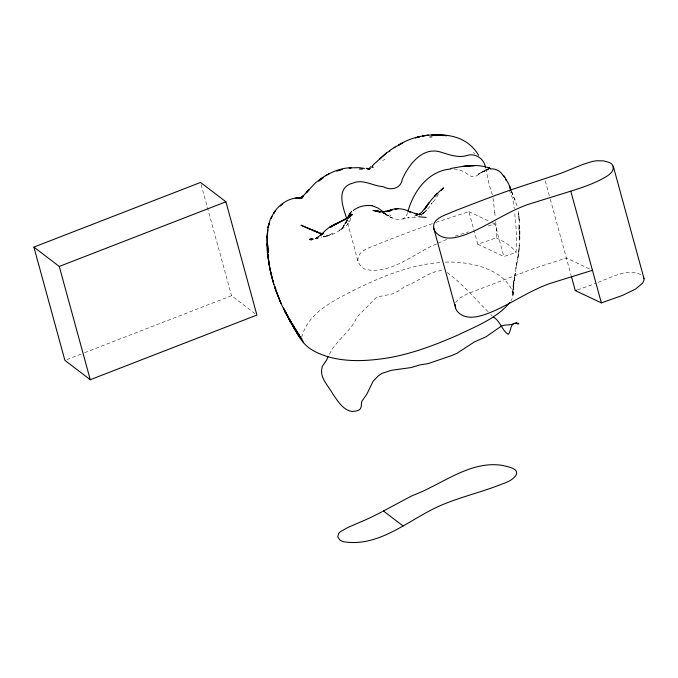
<?xml version="1.0" encoding="UTF-8"?>
<svg xmlns="http://www.w3.org/2000/svg" width="678" height="678" viewBox="0 0 678 678"><rect width="100%" height="100%" fill="white"/><g stroke="black" fill="none" stroke-linecap="round" stroke-linejoin="round"><path stroke-width="0.51" stroke-dasharray="3.39 2.54" d="M513.026 294.998L513.127 290.87L512.551 297.862L510.949 300.752M513.034 295.371L513.966 281.565L519.475 245.19L517.56 259.691M435.878 222.409L468.888 211.672L477.795 244.233L483.075 242.461A129.735 47.757 -15.3 0 0 496.16 237.775L496.508 230.3L495.66 221.223M350.551 217.774C350.492 223.376 344.856 227.037 340.627 229.74L342.28 228.342L347.873 219.579L343.17 226.63L347.704 220.036M477.795 244.233L503.864 256.53L516.026 252.479L516.805 236.614L514.653 211.892M513.043 292.938L513.026 291.828L513.11 293.82M516.814 263.852C520.611 247.275 520.458 230.147 518.611 213.341L519.246 221.274L518.162 209.96M301.634 337.381C308.227 311.719 335.254 299.939 356.687 288.777C383.375 275.988 411.58 264.31 441.454 262.471M407.495 212.706C405.351 224.172 389.053 218.841 383.977 212.553L388.621 216.375L394.426 218.545M346.602 220.316C344.009 228.723 336.585 233.605 328.296 235.613L332.601 233.156L328.305 235.749L321.041 237.097M455.616 302.617L459.006 298.456L467.625 293.71L530.382 269.776A248.962 91.649 -15.3 0 1 539.256 266.751L566.376 258.013L590.58 269.429M427.615 208.977L430.462 205.926L432.233 202.705L431.259 203.756L434.598 200.264L439.429 192.899M329.466 354.255C336.085 339.941 351.077 331.771 356.908 317.05L376.739 297.117L392.376 293.938L399.698 290.387L404.825 286.379C417.919 282.065 429.632 270.573 443.768 270.471M347.289 219.969L347.89 219.104M454.014 169.051C460.998 169.017 465.854 173.187 471.413 176.568C477.837 178.128 481.27 170.153 487.44 169.61M478.354 174.61L481.482 172.246L486.499 169.983L477.897 174.424L481.482 172.246L487.948 170.085M421.046 215.375L422.394 214.57M382.57 160.5L385.019 159.245M436.505 243.97C413.8 253.275 391.926 274.446 365.823 269.53C356.67 266.208 357.009 255.225 354.28 247.504C351.814 238.309 349.272 229.13 346.738 219.952M438.098 243.19L448.065 238.826M483.007 171.619L485.101 170.695M598.004 282.412L613.963 275.929L622.658 273.234A15.848 5.839 -15.3 0 1 627.701 272.454L634.15 272.59L639.718 274.115A36.231 13.34 -15.3 0 1 640.854 274.709M66.859 359.603L83.623 353.094M84.614 352.713L231.537 295.701L255.267 313.804M432.378 223.63C415.25 229.664 398.325 236.258 381.367 242.766C373.214 247.148 357.001 249.004 357.933 261.038M349.789 221.486L348.67 221.486L347.5 219.977M455.175 236.13L468.43 231.868M577.393 289.879L588.623 285.989A129.769 47.774 -15.3 0 0 595.742 283.302M403.579 218.884L402.918 218.969L408.597 217.697L407.681 217.943L415.165 217.384L419.894 215.867M417.462 215.341L413.665 216.24L417.351 215.248M323.465 236.775L324.999 236.291L321.965 236.825M488.143 226.045L494.957 223.969L503.864 256.53M488.372 169.559L486.897 169.805L488.863 169.602M445.293 262.149C468.701 261.14 503.839 268.327 513.077 292.633M382.468 212.604L384.519 213.112L382.587 212.621M382.502 212.773L388.875 215.977L384.587 213.595M496.16 237.775C503.525 241.521 511.382 245.444 516.026 252.479M468.888 211.672L489.753 221.52M492.296 222.715L494.957 223.969M383.333 213.028L384.596 213.909L383.392 212.934M447.192 272.59C462.803 283.879 474.803 298.761 488.541 312.066M389.604 214.79L390.842 215.731M385.002 213.587L387.799 215.799L383.96 212.799M473.337 152.491L474.676 153.559M384.24 212.773L385.062 213.434M492.236 316.058L490.88 314.55M511.551 191.654L515.119 200.078M511.551 191.535L517.594 207.205M509.102 189.865L512.763 198.705L514.28 208.629M511.204 190.603L512.636 194.459M545.282 180.899L550.002 198.154M550.273 199.162L571.105 275.31M201.103 184.467L231.537 295.701M493.042 198.086L494.728 212.561M492.372 194.849L489.194 184.662L485.779 168.508M494.669 212.18L495.338 217.477M519.797 234.308L519.484 240.029L519.543 226.393L519.738 238.08L519.797 234.308M513.17 284.607L513.144 287.184L513.517 280.717L513.17 284.607M513.246 287.201L512.627 292.871L515.263 273.107L513.246 287.201M516.06 267.42L515.882 268.573L516.746 262.852L516.06 267.42M344.805 223.571L343.568 225.867L346.602 220.842L344.805 223.571M342.11 228.91L339.246 230.164L342.11 228.91M326.288 235.876L323.872 236.919L327.805 235.766L326.288 235.876M519.034 227.808L518.967 224.816L519.06 229.495L519.034 227.808"/><path stroke-width="1.02" d="M267.403 233.317L267.344 237.69L267.827 229.918M455.158 304.447L455.675 308.38A79.512 29.273 -15.3 0 0 457.286 311.355C466.922 322.304 483.414 315.448 494.533 310.727C510.848 303.371 525.874 293.447 542.366 286.447A68.961 25.383 -15.3 0 1 549.18 283.726L592.445 270.31M408.063 211.095C413.622 191.094 428.572 170.636 450.836 169M347.899 218.367L350.17 213.062L348.255 217.155L349.102 215.096M349.89 215.519L350.789 213.409L348.602 217.952M347.933 217.087L351.594 211.239M327.999 356.526L326.855 359.662L322.245 366.51L321.592 370.332C320.855 379.214 328.949 386.536 332.847 394.079C337.763 400.876 342.746 409.843 351.84 411.47C354.738 411.08 358.416 411.368 360.399 408.732C362.281 405.995 360.298 401.486 363.442 399.088L366.874 394.071L373.103 381.256L378.197 375.951L382.112 373.29L391.57 370.264L411.249 367.552L419.648 364.959L428.064 363.645L451.938 355.467L456.93 353.34L474.244 342.009L486.185 336.695L500.72 326.576L503.373 325.287L511.119 324.609L516.568 322.898M425.538 211.544L426.276 210.282M372.51 165.491L386.028 153.27M509.797 302.608C496.465 318.406 476.439 326.177 458.269 334.881C436.496 344.449 414.08 353.043 390.638 357.45C370.891 360.789 350.407 362.383 330.771 357.509C323.889 355.611 317.092 353.187 311.066 349.297C297.964 340.865 293.294 324.415 285.091 311.914L300.456 338.144C283.76 313.143 270.624 285.082 267.971 254.835L269.691 267.988L273.056 281.675C268.225 262.844 264.123 242.512 269.2 223.325L267.835 227.876L270.319 219.164L271.861 216.553L271.166 218.214C275.853 206.044 288.709 196.586 302.024 197.781L296.108 198.256M372.866 165.873L371.73 167.33L373.205 167.39M441.149 190.552L443.531 187.848C436.971 193.281 430.844 199.637 426.233 206.841L428.903 202.951L424.394 209.629L426.742 206.019L421.335 212.689L419.063 213.934M349.263 217.24L352.535 214.384L348.204 217.409L329.915 227.503L336.576 223.638C330.364 225.766 325.16 230.181 321.008 235.164L322.736 233.334L316.092 238.537M282.828 203.747L280.345 206.027M353.297 210.502C358.408 206.358 365.662 204.781 372.095 205.705M369.696 167.771L370.925 166.585M386.714 152.83L381.299 157.559M380.502 158.245L379.536 159.067L381.121 157.932M385.596 153.686L387.358 152.211M389.206 150.719L395.088 147.084M394.011 147.694L402.385 143.1L398.401 145.202C412.682 136.117 430.174 133.303 446.827 135.668L431.818 135.083C450.667 133.659 468.447 138.075 478.643 155.33M325.313 175.653L329.144 173.754L322.058 177.772L315.49 182.814L303.685 195.391L301.057 197.442L303.354 195.993L300.244 197.84M329.449 227.308L347.365 218.231M344.712 219.57L334.017 224.596M381.748 511.932L372.12 516.78A129.769 47.774 -15.3 0 1 365.586 519.814L347.865 527.492L341.042 531.298A15.848 5.839 -15.3 0 0 338.619 533.645L337.746 536.84L339.78 539.849A36.231 13.34 -15.3 0 0 343.212 541.663C378.358 547.697 407.283 521.001 437.14 507.059A68.961 25.383 -15.3 0 1 443.7 504.186C462.981 496.321 483.372 491.609 502.661 483.778C513.11 480.702 525.382 470.685 507.653 466.676A79.512 29.273 -15.3 0 0 502.084 465.362C469.752 460.354 441.827 484.711 412.97 495.364A248.962 91.649 -15.3 0 0 405.461 499.203L382.621 511.475M328.923 173.856C335.796 170.347 343.5 167.746 351.289 167.78L349.119 167.89L359.12 167.652L364.45 168.432M388.002 151.982L390.147 150.991M310.795 240.097L313.414 239.029M33.9 247.089L200.552 182.424L225.918 201.773L256.903 315.05L90.259 379.714L64.893 360.365L33.9 247.089L59.266 266.437L90.259 379.714M59.266 266.437L225.918 201.773M388.765 211.35L392.003 210.172C386.002 212.451 379.129 211.867 372.951 210.417L379.629 211.553L375.493 210.638L380.35 212.443M336.788 171.203L340.059 170.11M299.345 198.315L302.812 197.612L295.303 198.391M576.342 290.226L575.283 290.574L571.385 276.327M570.791 191.171C580.063 188.238 589.309 185.128 598.132 181.009C603.691 177.899 617.141 172.687 612.124 164.423A36.231 13.34 -15.3 0 0 609.158 162.415L603.598 160.889L597.14 160.754A15.848 5.839 -15.3 0 0 592.097 161.534L583.411 164.229L565.189 171.602A129.769 47.774 -15.3 0 1 558.07 174.288L517.602 187.62A248.962 91.649 -15.3 0 0 508.729 190.637C489.719 197.366 470.896 204.629 452.116 211.985C445.09 215.324 430.945 218.689 434.022 229.24A79.512 29.273 -15.3 0 0 435.632 232.215C445.276 243.165 461.769 236.308 472.88 231.588C489.202 224.232 504.229 214.307 520.721 207.307A68.961 25.383 -15.3 0 1 527.526 204.587L570.791 191.171L601.352 302.871L622.463 295.43L635.608 289.023L642.761 283.023L644.1 279.76L643.346 276.938M338.949 170.415L342.466 169.398M420.716 214.477L421.335 214.341L418.445 214.443L415.207 213.553L417.733 214.384L409.393 211.434M311.761 238.876L309.558 239.351L312.329 238.783M450.878 168.458C463.676 166.152 477.532 163.203 490.008 168.407L487.855 167.729L490.567 168.5M381.951 211.943L389.443 210.612L387.435 211.256C394.096 207.934 402.037 207.849 408.69 211.324M317.346 238.139L315.77 238.419L317.728 237.546L318.135 238.003M490.101 168.983C494.77 168.263 500 170.661 502.44 174.67M384.095 211.561L389.316 211.155M429.827 136.973L431.962 136.88M426.123 217.418L419.106 216.824M366.9 168.78L370.298 168.78L366.205 168.314M359.365 169.034L362.425 169.102M368.713 169.161L369.552 169.195L367.205 168.797M516.255 323.059L517.678 324.092L518.492 323.44C519.551 324.745 517.348 322.313 517.094 323.364C509.924 321.618 511.407 331.474 508.212 334.356C501.949 330.364 500.305 321.058 493.491 317.126M372.103 205.714L377.849 207.968L382.638 211.367M379.748 211.807L377.883 211.248L379.731 211.833M408.893 211.528L410.512 212.121M408.309 211.307L409.775 211.85M310.16 229.206L300.99 225.189L321.796 234.283L317.685 232.164M315.626 231.384L307.236 227.833M575.283 290.574L601.352 302.871M383.485 511.017L403.13 526.001M502.703 174.924L504.347 177.026M504.034 175.907L508.678 184.009L510.932 189.832M297.04 331.856L292.421 324.406L300.608 337.347M297.591 332.712L299.252 335.263M300.354 336.966L302.015 339.525L301.973 338.924M286.811 314.499L290.337 321.431L288.955 318.719M302.634 340.424L303.397 342.661M505.5 179.128L505.991 180.263M510.881 189.772L509.61 186.458L510.822 189.789M275.658 288.421L275.031 286.743L275.582 288.26M346.78 218.672C342.754 206.926 335.474 187.272 353.238 182.992C363.018 178.797 373.07 186.119 382.977 186.603C390.672 190.891 400.91 188.882 402.342 179.136C408.859 164.517 422.716 146.075 441.09 152.219C449.946 154.915 458.972 158.389 468.159 155.16C476.109 153.304 484.312 159.245 485.448 167.305M272.531 279.522L273.937 284.54M613.251 166.118L644.066 278.76M433.649 227.918L455.675 308.38M267.513 246.453L267.225 243.555L267.318 246.351M267.361 235.469L267.759 256.106L267.361 235.469M435.335 195.306L434.683 196.298L437.268 193.527L435.335 195.306M275.039 211.409L273.581 213.57L275.446 210.858L275.039 211.409M306.617 192.332L306.21 192.815L309.109 189.704L306.617 192.332M424.479 212.121L422.903 213.494L424.479 212.121M321.109 179.051L318.652 181.102L323.66 177.314L321.109 179.051M390.969 209.883L389.409 210.697L390.969 209.883M418.08 137.041L415.419 137.863L419.919 136.685L418.08 137.041M424.225 135.575L422.597 135.964L428.445 135.227L424.225 135.575M470.718 165.695L462.845 166.483L474.32 165.686L470.718 165.695M397.588 208.57L395.011 208.892L398.156 208.612L397.588 208.57M323.118 233.791L320.338 233.207L323.118 233.791M313.685 230.537L312.346 230.02L318.567 232.579L313.685 230.537M298.71 334.796L294.371 328.516L291.701 323.22L298.71 334.796M292.286 324.593L288.65 318.313L292.286 324.593M288.269 316.897L283.48 308.176L288.269 316.897M292.608 324.923L287.667 316.253L292.608 324.923M280.861 303.134L275.048 287.947L280.861 303.134M267.903 248.597L267.59 245.199L267.996 252.53L267.903 248.597"/></g></svg>
